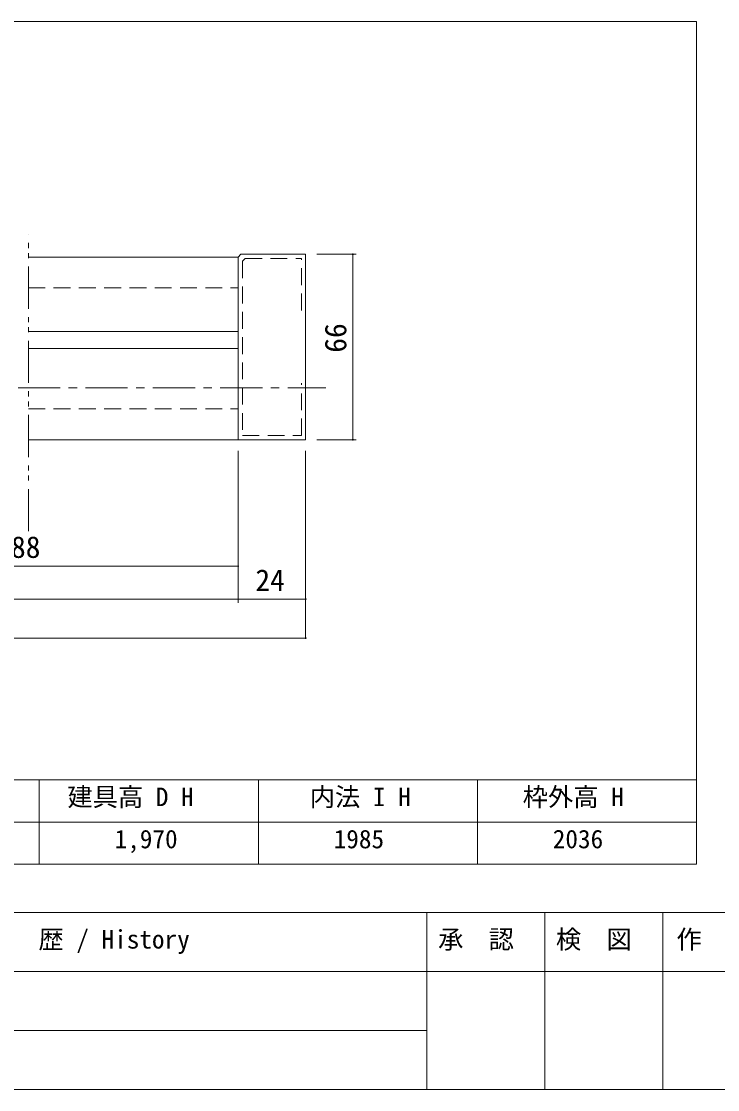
# Model space of a CAD drawing. Units: millimetres on the paper, enlarged 10 times, with parts at other scales. Extents: x -12599 to 2000, y -1870 to 1385.
# Drawn here: x -421 to 405, y -1385 to -118 of the extents above; entities that cross this region are included whole.
import ezdxf
from ezdxf.enums import TextEntityAlignment as Align

# ---------------------------------------------------------------- set-up
doc = ezdxf.new("R2010")
doc.units = ezdxf.units.MM
doc.header["$LTSCALE"] = 10
for name, pattern in [('CHAIN1', [8, 5, -1, 1, -1]), ('DOUBLE_CHAIN1', [8.8, 5, -1, 0.6, -0.6, 0.6, -1]), ('USER9', [3, 2, -1])]:
    doc.linetypes.add(name, pattern=pattern)
doc.layers.add('1-1_0', color=7, linetype='Continuous', lineweight=18)
doc.layers.add('2-0_18', color=7, linetype='Continuous', lineweight=18)
doc.styles.add('ＭＳ ゴシック', font='')
doc.styles.get('ＭＳ ゴシック').set_extended_font_data('MS Gothic')

msp = doc.modelspace()

# ---------------------------------------------------------------- linework, layer by layer
at = {"layer": '1-1_0'}
for p, q in [((380, -117.5), (-1950, -117.5)), ((380, -117.5), (-1950, -117.5)), ((380, -1017.5), (380, -117.5)), ((380, -1017.5), (-1950, -1017.5)), ((380, -1017.5), (-1950, -1017.5)), ((-400, -1017.5), (-400, -1117.5)), ((-140, -1017.5), (-140, -1117.5)), ((120, -1017.5), (120, -1117.5)), ((380, -1017.5), (380, -1117.5))]:
    msp.add_line(p, q, dxfattribs=at)
at = {"layer": '1-1_0', "lineweight": 20}
for p, q in [((380, -117.5), (-1950, -117.5)), ((380, -117.5), (-1950, -117.5)), ((380, -1017.5), (380, -117.5)), ((380, -1017.5), (-1950, -1017.5)), ((380, -1067.5), (-1950, -1067.5)), ((380, -1117.5), (-1950, -1117.5)), ((2000, -1175), (-2000, -1175)), ((2000, -1175), (-2000, -1175)), ((60, -1175), (60, -1385)), ((200, -1175), (200, -1385)), ((340, -1175), (340, -1385)), ((2000, -1245), (-1190, -1245)), ((2000, -1245), (-1190, -1245)), ((60, -1315), (-1190, -1315)), ((-2000, -1385), (2000, -1385)), ((-2000, -1385), (2000, -1385))]:
    msp.add_line(p, q, dxfattribs=at)
at = {"layer": '2-0_18', "linetype": 'DOUBLE_CHAIN1', "lineweight": 20}
msp.add_line((-412.99, -722.42), (-412.99, -370.32), dxfattribs=at)
at = {"layer": '2-0_18', "lineweight": 20}
for p, q in [((-412.99, -397.19), (-164.01, -397.19)), ((-160.68, -393.85), (-164.01, -397.19)), ((-164.01, -397.19), (-164.01, -613.85)), ((-160.68, -393.85), (-84.01, -393.85)), ((-84.01, -613.85), (-84.01, -393.85)), ((-412.99, -485.52), (-164.01, -485.52)), ((-412.99, -505.52), (-164.01, -505.52)), ((-412.99, -613.85), (-164.01, -613.85)), ((-164.01, -613.85), (-84.01, -613.85))]:
    msp.add_line(p, q, dxfattribs=at)
at = {"layer": '2-0_18', "linetype": 'USER9', "lineweight": 20}
for p, q in [((-159.01, -402.19), (-155.68, -398.85)), ((-159.01, -402.19), (-159.01, -608.85)), ((-155.68, -398.85), (-89.01, -398.85)), ((-89.01, -460.52), (-89.01, -398.85))]:
    msp.add_line(p, q, dxfattribs=at)
at = {"layer": '2-0_18', "color": 4, "lineweight": 9}
for p, q in [((-70.68, -393.85), (-23.79, -393.85)), ((-27.96, -613.85), (-27.96, -393.85)), ((-70.68, -613.85), (-23.79, -613.85)), ((-164.01, -627.19), (-164.01, -807.3)), ((-164.01, -627.19), (-164.01, -768.02)), ((-164.01, -627.19), (-164.01, -807.3)), ((-84.01, -627.19), (-84.01, -849.85)), ((-84.01, -627.19), (-84.01, -807.3)), ((-677.61, -763.85), (-164.01, -763.85)), ((-1417.25, -803.13), (-164.01, -803.13)), ((-84.01, -803.13), (-164.01, -803.13)), ((-1497.25, -849.33), (-84.01, -849.33))]:
    msp.add_line(p, q, dxfattribs=at)
at = {"layer": '2-0_18', "linetype": 'USER9'}
for p, q in [((-412.99, -433.85), (-164.01, -433.85)), ((-412.99, -577.19), (-164.01, -577.19))]:
    msp.add_line(p, q, dxfattribs=at)
at = {"layer": '2-0_18', "color": 4, "linetype": 'CHAIN1', "lineweight": 9}
msp.add_line((-1545.19, -552.19), (-60.09, -552.19), dxfattribs=at)
at = {"layer": '2-0_18', "linetype": 'USER9', "lineweight": 20}
msp.add_lwpolyline([(-159.01, -608.85), (-89.01, -608.85), (-89.01, -546.85)], dxfattribs=at)
at = {"layer": '2-0_18', "color": 4, "lineweight": 9}
for centre, start, end in [((-27.96, -393.85), 90, 270), ((-27.96, -393.85), 270, 90), ((-27.96, -613.85), 90, 270), ((-27.96, -613.85), 270, 90), ((-164.01, -763.85), 0, 180), ((-164.01, -763.85), 180, 0), ((-164.01, -803.13), 0, 180), ((-164.01, -803.13), 0, 180), ((-164.01, -803.13), 180, 0), ((-164.01, -803.13), 180, 0), ((-84.01, -803.13), 0, 180), ((-84.01, -803.13), 180, 0), ((-84.01, -849.33), 0, 180), ((-84.01, -849.33), 180, 0)]:
    msp.add_arc(centre, 0.521, start, end, dxfattribs=at)

# ---------------------------------------------------------------- texts
at = {"layer": '1-1_0', "style": 'ＭＳ ゴシック'}
for s, p in [('建具高 D H', (-366.7, -1055.24)), ('内法 I H', (-79.13, -1055.24)), ('枠外高 H', (173.69, -1055.24)), ('1,970', (-310.67, -1105.25)), ('1985', (-50.67, -1105.25)), ('2036', (209.33, -1105.24)), ('改\u3000定\u3000履\u3000歴 / History', (-581.02, -1224.21)), ('承\u3000認', (73.24, -1224.21)), ('検\u3000図', (213.1, -1224.21)), ('作\u3000成', (356.17, -1224.21))]:
    msp.add_text(s, height=21.99, dxfattribs=at).set_placement(p, align=Align.BOTTOM_LEFT)
at = {"layer": '2-0_18', "style": 'ＭＳ ゴシック'}
msp.add_text('66', height=25.66, rotation=90, dxfattribs=at).set_placement((-27.96, -510.63), align=Align.BOTTOM_LEFT)
for s, p in [('788', (-451.03, -761.77)), ('24', (-143.56, -801.05))]:
    msp.add_text(s, height=25.66, dxfattribs=at).set_placement(p, align=Align.BOTTOM_LEFT)

doc.saveas('drawing.dxf')
